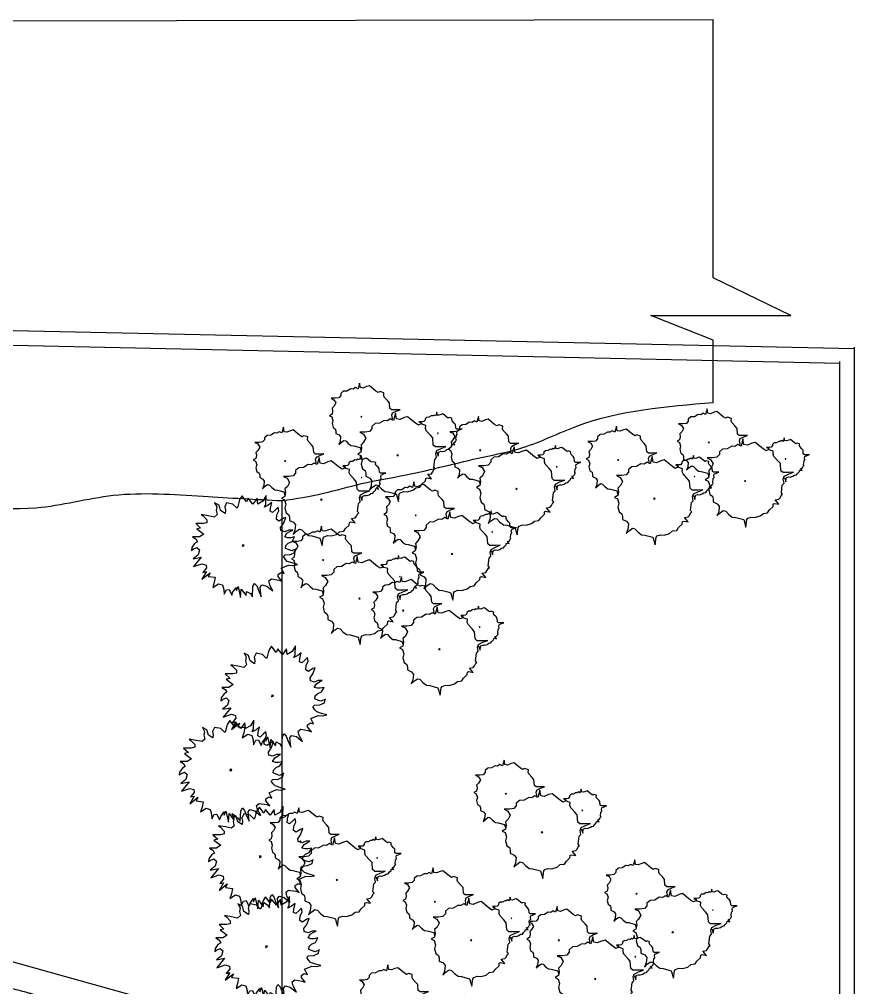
# Model space of a CAD drawing. Header units: millimetres. Extents: x -2023021 to 4454414, y -304659 to 993992.
# Drawn here: x 1602359 to 1658907, y 119217 to 184786 of the extents above; entities that cross this region are included whole.
import ezdxf

# ---------------------------------------------------------------- set-up
doc = ezdxf.new("R2010")
doc.units = ezdxf.units.MM
doc.header["$LTSCALE"] = 10
doc.header["$MEASUREMENT"] = 0
doc.layers.add('zelen', color=69, linetype='Continuous')

# ---------------------------------------------------------------- blocks, each defined once
blk = doc.blocks.new('*U16')
for points in [[(0, 1540.256), (-77.4954, 1428.4452), (-106.5784, 1341.501), (-135.636, 1217.295), (-155.0162, 1167.6126), (-280.9748, 1291.8186), (-474.7514, 1329.0804), (-532.892, 1204.8744), (-513.5118, 1105.5096), (-523.1892, 1006.1194), (-658.8506, 1093.089), (-707.2884, 1254.5568), (-842.9244, 1329.0804), (-775.1064, 1204.8744), (-794.4866, 1093.089), (-765.429, 968.8576), (-852.6272, 894.334), (-1036.701, 931.5958), (-1249.8832, 968.8576), (-1191.7426, 931.5958), (-1075.4614, 807.3898), (-1075.4614, 720.4456), (-1182.0398, 695.6044), (-1414.5768, 695.6044), (-1269.238, 558.9524), (-1385.5192, 534.1112), (-1172.3624, 372.6434), (-1307.9984, 285.6992), (-1521.1552, 285.6992), (-1414.5768, 223.5962), (-1366.139, 136.652), (-1453.3372, 86.9442), (-1540.5354, -37.2618), (-1550.2382, -124.206), (-1501.775, -86.9442), (-1385.5192, -37.2618), (-1307.9984, -111.7854), (-1346.7588, -260.8326), (-1501.775, -385.064), (-1249.8832, -335.3816), (-1482.3948, -621.0554), (-1230.503, -534.1112), (-1104.5444, -571.373), (-1094.8416, -658.3172), (-1201.42, -794.9692), (-1094.8416, -770.128), (-1230.503, -1006.1194), (-978.5858, -807.3898), (-1036.701, -919.1752), (-823.5442, -944.0164), (-852.6272, -1105.4842), (-901.065, -1254.5568), (-726.6686, -1142.746), (-600.71, -1180.0078), (-561.9496, -1316.6598), (-552.2722, -1465.707), (-484.4542, -1329.0804), (-397.2306, -1316.6598), (-319.7352, -1490.5482), (-280.9748, -1391.1834), (-174.3964, -1254.5568), (-174.3964, -1353.9216), (-125.9586, -1229.7156), (-48.4378, -1565.0718), (-29.0576, -1304.2392), (116.2812, -1502.9688), (135.6614, -1378.7628), (251.9172, -1440.8658), (310.0578, -1540.2306), (329.438, -1217.295), (377.8758, -1130.3254), (445.6938, -1204.8744), (494.157, -1341.501), (581.3552, -1540.2306), (552.2722, -1254.5568), (600.71, -1180.0078), (755.7516, -1217.295), (891.3876, -1329.0804), (939.8254, -1366.3422), (842.9498, -1180.0078), (813.8668, -1055.8018), (891.3876, -993.6988), (1114.2472, -1030.9606), (1211.1228, -1068.2224), (1094.867, -919.1752), (1094.867, -857.0722), (1182.0652, -794.9692), (1278.9408, -832.231), (1191.7426, -670.7378), (1414.6022, -571.373), (1540.5608, -583.7936), (1685.8996, -558.9524), (1521.1806, -509.27), (1375.8418, -459.5876), (1317.7012, -397.4846), (1259.5606, -310.515), (1308.0238, -260.8326), (1472.7174, -248.412), (1608.3788, -186.309), (1637.4364, -74.5236)], [(1647.1392, -74.5236), (1511.4778, -136.6266), (1433.9824, -111.7854), (1317.7012, -62.103), (1327.404, 24.8412), (1404.8994, 99.3648), (1521.1806, 149.0726), (1598.676, 285.6992), (1482.4202, 260.858), (1385.5192, 260.858), (1298.321, 285.6992), (1366.139, 397.4846), (1472.7174, 459.5876), (1540.5608, 496.8494), (1424.2796, 496.8494), (1298.321, 447.167), (1182.0652, 484.4288), (1172.3624, 571.3984), (1259.5606, 695.6044), (1327.404, 881.9134), (1259.5606, 857.0722), (1123.9246, 770.128), (1046.4038, 819.8104), (1056.1066, 956.437), (1114.2472, 1080.6684), (1094.867, 1192.4538), (1017.3462, 1117.9302), (920.4452, 1030.9606), (852.6272, 1068.2478), (862.33, 1167.6126), (901.0904, 1341.501), (794.512, 1254.5568), (678.2308, 1192.4538), (716.9912, 1291.8186), (726.6686, 1552.6766), (629.793, 1378.7628), (474.7768, 1291.8186), (455.3966, 1465.7324), (329.438, 1291.8186), (184.0992, 1465.7324), (135.6614, 1353.9216), (0, 1540.256)]]:
    blk.add_lwpolyline(points)
blk.add_lwpolyline([(9.7028, 49.6824), (0, 0), (48.4378, 12.4206), (58.1406, 37.2618)], close=True)
blk = doc.blocks.new('Clump of Trees or Bushes - plan')
for points in [[(-10.993, 56.487), (-9.228, 58.426), (-10.144, 63.512), (-8.923, 67.033), (-3.43, 69.772), (2.673, 72.119), (-2.82, 71.728), (-10.449, 71.728), (-13.195, 74.075), (-13.806, 83.073), (-16.857, 86.594), (-22.045, 92.071), (-22.961, 94.81), (-22.656, 98.722), (-28.759, 100.678), (-31.811, 99.113), (-35.472, 101.461), (-45.543, 109.676), (-49.815, 108.503), (-55.308, 106.155), (-59.58, 106.938), (-60.801, 113.98), (-63.242, 104.982), (-67.209, 106.938), (-70.872, 104.59), (-74.839, 104.982), (-80.637, 101.461), (-86.435, 101.069), (-90.402, 97.548), (-90.402, 94.419), (-93.454, 90.898), (-98.947, 90.115), (-105.66, 90.115), (-101.083, 87.768), (-98.031, 82.682), (-100.778, 77.596), (-103.829, 74.466), (-103.219, 69.772), (-104.134, 65.077), (-108.102, 62.73), (-104.439, 60.774), (-102.609, 55.297), (-103.829, 50.211), (-102.303, 44.342), (-98.947, 41.995), (-98.031, 38.865), (-98.031, 34.953), (-93.148, 32.606), (-90.707, 29.476), (-91.317, 22.434), (-93.454, 17.348), (-89.487, 21.26), (-85.519, 23.999), (-82.468, 23.216), (-78.806, 19.304), (-74.228, 15.783), (-69.956, 15.392), (-59.886, 12.653), (-58.254, 7.074)], [(59.448, 5.262), (60.936, 4.858), (62.652, -1.011), (63.415, 4.858), (64.178, 5.836), (66.848, 6.814), (69.709, 6.569), (73.905, 7.792), (76.385, 9.748), (79.627, 10.237), (81.153, 12.438), (84.014, 15.127), (84.205, 17.084), (85.158, 17.573), (88.591, 16.839), (85.73, 20.262), (88.591, 20.751), (89.545, 21.974), (90.689, 24.174), (91.452, 24.663), (90.499, 25.886), (91.261, 31.999), (92.596, 33.466), (92.024, 36.645), (92.787, 38.845), (96.22, 40.557), (100.035, 42.024), (96.602, 41.779), (91.834, 41.779), (90.117, 43.246), (89.736, 48.871), (87.828, 51.071), (84.586, 54.494), (84.014, 56.206), (84.205, 58.651), (80.39, 59.873), (78.483, 58.895), (76.194, 60.362), (69.9, 65.497), (67.23, 64.764), (63.797, 63.297), (61.126, 63.786), (60.364, 68.187), (58.838, 62.563), (56.358, 63.786), (54.07, 62.319), (51.59, 62.563), (47.966, 60.362), (44.343, 60.118), (41.863, 57.917), (41.863, 55.961), (39.956, 53.761), (36.523, 53.272), (32.327, 53.272), (35.187, 51.805), (36.641, 49.381)]]:
    blk.add_lwpolyline(points)
for points in [[(-4.577, 66.508), (-7.629, 55.261), (-12.588, 57.706), (-17.166, 54.772), (-22.125, 55.261), (-29.372, 50.86), (-36.62, 50.371), (-41.579, 45.969), (-41.579, 42.057), (-45.393, 37.656), (-52.259, 36.678), (-60.651, 36.678), (-54.93, 33.743), (-51.115, 27.386), (-54.548, 21.029), (-58.363, 17.116), (-57.6, 11.248), (-58.744, 5.38), (-63.703, 2.446), (-59.126, 0), (-56.837, -6.846), (-58.363, -13.203), (-56.455, -20.539), (-52.259, -23.473), (-51.115, -27.385), (-51.115, -32.275), (-45.012, -35.21), (-41.96, -39.122), (-42.723, -47.924), (-45.393, -54.282), (-40.434, -49.391), (-35.475, -45.968), (-31.661, -46.946), (-27.083, -51.837), (-21.362, -56.238), (-16.021, -56.727), (-3.433, -60.15), (0, -71.887), (1.526, -60.15), (3.052, -58.194), (8.392, -56.238), (14.114, -56.727), (22.506, -54.282), (27.465, -50.369), (33.949, -49.391), (37.001, -44.99), (42.723, -39.611), (43.104, -35.699), (45.012, -34.721), (51.878, -36.188), (46.156, -29.341), (51.878, -28.363), (53.785, -25.918), (56.074, -21.517), (57.6, -20.539), (55.692, -18.094), (57.218, -5.868), (59.888, -2.934), (58.744, 3.424), (60.27, 7.825), (67.136, 11.248), (74.765, 14.182), (67.899, 13.693), (58.363, 13.693), (54.93, 16.627), (54.167, 27.875), (50.352, 32.276), (43.867, 39.123), (42.723, 42.546), (43.104, 47.436), (35.475, 49.882), (31.661, 47.925), (27.083, 50.86), (14.495, 61.129), (9.155, 59.662), (2.289, 56.728), (-3.052, 57.706)], [(-58.055, 61.947), (-58.97, 60.774), (-57.139, 60.774)], [(62.08, 35.667), (61.508, 34.933), (62.652, 34.933)], [(-1.144, 1.468), (-2.289, 0), (0, 0)]]:
    blk.add_lwpolyline(points, close=True)

msp = doc.modelspace()

# ---------------------------------------------------------------- linework, layer by layer
at = {"transparency": 33554687}
for p, q in [((1487316, 184461), (1649324, 184786)), ((1649324, 167285), (1649324, 184786)), ((1654586, 164739), (1649324, 167285)), ((1658907, 162465), (1494576, 166014)), ((1657907, 161486), (1494837, 165004)), ((1649324, 163068), (1645110, 164739)), ((1645110, 164739), (1654586, 164739)), ((1649324, 158843), (1649324, 163068)), ((1658907, 39635), (1658907, 162594)), ((1657907, 40635), (1657907, 161616)), ((1620151, 110838), (1620151, 152196)), ((1594477, 123037), (1620151, 115888))]:
    msp.add_line(p, q, dxfattribs=at)
for points, knots in [([(1620151, 152196), (1621086, 152339), (1622897, 152617), (1625639, 153439), (1629293, 154020), (1632889, 155004), (1636855, 155754), (1641687, 158223), (1646171, 158587), (1649324, 158843)], [0, 0, 0, 0, 2832.08683, 5491.115429, 8569.422143, 13911.505788, 16677.793101, 20627.420801, 29985.788016, 29985.788016, 29985.788016, 29985.788016]), ([(1580790, 127672), (1581452, 126838), (1581499, 126663), (1581595, 126316), (1581643, 126145), (1581740, 125806), (1581789, 125639), (1581888, 125309), (1581939, 125145), (1582042, 124824), (1582096, 124665), (1582162, 124475), (1582174, 124442), (1582189, 124401), (1582192, 124392), (1582198, 124374), (1582201, 124365), (1582211, 124338), (1582218, 124321), (1582237, 124268), (1582250, 124233), (1582289, 124128), (1582315, 124060), (1582376, 123906), (1582410, 123821), (1582481, 123656), (1582517, 123576), (1582589, 123420), (1582626, 123344), (1582701, 123198), (1582739, 123127), (1582810, 123004), (1582842, 122949), (1582882, 122884), (1582890, 122871), (1582902, 122854), (1582905, 122849), (1582912, 122837), (1582916, 122832), (1582924, 122820), (1582928, 122814), (1582939, 122796), (1582947, 122784), (1582971, 122749), (1582987, 122725), (1583037, 122654), (1583071, 122608), (1583155, 122496), (1583206, 122433), (1583313, 122306), (1583368, 122243), (1583483, 122118), (1583543, 122056), (1583667, 121933), (1583731, 121872), (1583863, 121751), (1583931, 121692), (1584071, 121574), (1584143, 121516), (1584290, 121401), (1584365, 121344), (1584519, 121232), (1584597, 121177), (1584702, 121106), (1584727, 121089), (1584789, 121048), (1584825, 121024), (1584873, 120993), (1584883, 120987), (1584902, 120975), (1584910, 120970), (1584926, 120959), (1584933, 120954), (1584957, 120939), (1584973, 120929), (1585021, 120899), (1585053, 120880), (1585149, 120821), (1585213, 120783), (1585384, 120685), (1585491, 120626), (1585704, 120515), (1585811, 120463), (1586023, 120365), (1586129, 120319), (1586340, 120234), (1586445, 120195), (1586636, 120130), (1586722, 120103), (1586892, 120054), (1586977, 120032), (1587083, 120008), (1587104, 120003), (1587139, 119995), (1587152, 119993), (1587170, 119989), (1587175, 119988), (1587185, 119986), (1587190, 119985), (1587205, 119982), (1587216, 119980), (1587246, 119974), (1587267, 119970), (1587329, 119958), (1587371, 119951), (1587485, 119933), (1587558, 119923), (1587707, 119905), (1587783, 119898), (1587938, 119885), (1588017, 119879), (1588179, 119870), (1588261, 119867), (1588428, 119863), (1588513, 119861), (1588686, 119860), (1588774, 119861), (1588953, 119863), (1589043, 119865), (1589227, 119871), (1589320, 119874), (1589510, 119882), (1589605, 119886), (1589799, 119895), (1589897, 119900), (1590096, 119911), (1590197, 119916), (1590400, 119927), (1590503, 119933), (1590637, 119940), (1590667, 119941), (1590708, 119943), (1590718, 119944), (1590740, 119945), (1590752, 119945), (1590775, 119947), (1590787, 119947), (1590822, 119949), (1590845, 119950), (1590915, 119953), (1590961, 119955), (1591100, 119961), (1591193, 119965), (1591472, 119976), (1591657, 119982), (1592213, 119998), (1592583, 120004), (1593584, 120010), (1594215, 120003), (1594974, 119979), (1595102, 119974), (1595488, 119959), (1595746, 119947), (1596107, 119927), (1596211, 119921), (1596384, 119911), (1596452, 119906), (1596547, 119900), (1596573, 119898), (1596626, 119895), (1596652, 119893), (1596730, 119888), (1596783, 119884), (1596940, 119873), (1597046, 119865), (1597361, 119840), (1597572, 119822), (1598154, 119767), (1598526, 119727), (1599271, 119633), (1599644, 119581), (1600392, 119460), (1600767, 119392), (1601516, 119240), (1601891, 119155), (1602456, 119013), (1602647, 118963), (1602925, 118885), (1603013, 118860), (1603189, 118808), (1603277, 118782), (1603540, 118702), (1603715, 118646), (1604163, 118496), (1604434, 118399), (1604974, 118192), (1605243, 118082), (1605776, 117847), (1606042, 117723), (1606567, 117460), (1606827, 117321), (1607101, 117165), (1607118, 117155), (1607152, 117136), (1607168, 117126), (1607218, 117097), (1607252, 117078), (1607351, 117019), (1607417, 116979), (1607614, 116860), (1607743, 116778), (1608059, 116574), (1608244, 116449), (1608607, 116196), (1608785, 116067), (1609136, 115807), (1609308, 115675), (1609646, 115410), (1609812, 115277), (1610031, 115098), (1610085, 115053), (1610160, 114991), (1610181, 114973), (1610222, 114939), (1610242, 114923), (1610282, 114889), (1610302, 114872), (1610362, 114822), (1610402, 114788), (1610522, 114687), (1610601, 114620), (1610838, 114415), (1610995, 114278), (1611403, 113915), (1611653, 113687), (1612149, 113223), (1612395, 112987), (1612668, 112717), (1612697, 112689), (1612748, 112639), (1612770, 112617), (1612796, 112591), (1612802, 112586), (1612811, 112576), (1612815, 112572), (1612824, 112564), (1612828, 112559), (1612841, 112547), (1612849, 112538), (1612874, 112513), (1612891, 112497), (1612940, 112447), (1612973, 112414), (1613062, 112325), (1613118, 112269), (1613227, 112161), (1613281, 112108), (1613386, 112004), (1613438, 111954), (1613539, 111857), (1613589, 111811), (1613687, 111721), (1613734, 111678), (1613828, 111595), (1613874, 111556), (1613963, 111482), (1614006, 111447), (1614091, 111382), (1614132, 111351), (1614205, 111300), (1614236, 111278), (1614298, 111238), (1614327, 111219), (1614385, 111185), (1614414, 111169), (1614468, 111139), (1614495, 111126), (1614526, 111111), (1614532, 111108), (1614542, 111103), (1614546, 111102), (1614553, 111098), (1614556, 111097), (1614565, 111093), (1614571, 111090), (1614583, 111085), (1614589, 111083), (1614608, 111075), (1614621, 111070), (1614659, 111055), (1614686, 111045), (1614741, 111026), (1614770, 111017), (1614831, 110999), (1614863, 110991), (1614930, 110974), (1614964, 110966), (1615036, 110950), (1615073, 110943), (1615150, 110929), (1615189, 110922), (1615271, 110909), (1615313, 110903), (1615399, 110892), (1615443, 110887), (1615549, 110875), (1615613, 110869), (1615743, 110859), (1615809, 110854), (1615946, 110846), (1616015, 110842), (1616107, 110839), (1616127, 110838), (1616153, 110837), (1616160, 110836), (1616179, 110836), (1616191, 110835), (1616227, 110834), (1616251, 110833), (1616325, 110831), (1616373, 110829), (1616520, 110826), (1616619, 110824), (1616850, 110821), (1616983, 110821), (1617251, 110822), (1617387, 110823), (1617661, 110826), (1617800, 110827), (1618081, 110831), (1618223, 110833), (1618406, 110836), (1618445, 110836), (1618507, 110837), (1618529, 110837), (1618564, 110837), (1618577, 110837), (1618601, 110838), (1618612, 110838), (1618644, 110838), (1618665, 110838), (1618730, 110839), (1618772, 110839), (1618900, 110839), (1618985, 110840), (1619240, 110840), (1619410, 110840), (1619773, 110839), (1619967, 110838), (1620160, 110838)], [0, 0, 0, 0, 551.308871, 551.308871, 1102.617742, 1102.617742, 1653.926613, 1653.926613, 2205.235484, 2205.235484, 2756.544355, 2756.544355, 2873.000078, 2873.000078, 2904.699615, 2904.699615, 2936.399151, 2936.399151, 2999.798225, 2999.798225, 3126.596371, 3126.596371, 3380.192664, 3380.192664, 3707.990766, 3707.990766, 4035.788868, 4035.788868, 4363.586969, 4363.586969, 4691.385071, 4691.385071, 4960.463831, 4960.463831, 5026.647461, 5026.647461, 5053.543218, 5053.543218, 5084.846652, 5084.846652, 5116.150086, 5116.150086, 5178.756954, 5178.756954, 5303.970689, 5303.970689, 5554.39816, 5554.39816, 5900.124763, 5900.124763, 6245.851365, 6245.851365, 6591.577967, 6591.577967, 6937.304569, 6937.304569, 7283.031172, 7283.031172, 7628.757774, 7628.757774, 7974.484376, 7974.484376, 8320.210979, 8320.210979, 8428.279498, 8428.279498, 8583.412778, 8583.412778, 8627.916027, 8627.916027, 8661.321834, 8661.321834, 8694.727642, 8694.727642, 8761.539256, 8761.539256, 8895.162486, 8895.162486, 9162.408945, 9162.408945, 9607.28874, 9607.28874, 10052.168535, 10052.168535, 10497.04833, 10497.04833, 10941.928125, 10941.928125, 11309.697217, 11309.697217, 11677.466309, 11677.466309, 11771.73811, 11771.73811, 11829.171802, 11829.171802, 11851.381969, 11851.381969, 11873.592136, 11873.592136, 11918.01247, 11918.01247, 12006.853138, 12006.853138, 12184.534473, 12184.534473, 12484.55374, 12484.55374, 12784.573007, 12784.573007, 13084.592274, 13084.592274, 13384.611541, 13384.611541, 13684.630808, 13684.630808, 13984.650075, 13984.650075, 14284.669342, 14284.669342, 14584.688608, 14584.688608, 14884.707875, 14884.707875, 15184.727142, 15184.727142, 15484.746409, 15484.746409, 15784.765676, 15784.765676, 15871.817931, 15871.817931, 15901.541884, 15901.541884, 15934.80958, 15934.80958, 15968.077275, 15968.077275, 16034.612666, 16034.612666, 16167.683449, 16167.683449, 16433.825013, 16433.825013, 16966.108141, 16966.108141, 18030.674398, 18030.674398, 19851.69455, 19851.69455, 20223.362427, 20223.362427, 20966.69818, 20966.69818, 21267.128114, 21267.128114, 21465.014406, 21465.014406, 21540.589099, 21540.589099, 21616.163793, 21616.163793, 21767.31318, 21767.31318, 22069.611954, 22069.611954, 22674.209502, 22674.209502, 23732.192988, 23732.192988, 24790.176475, 24790.176475, 25848.159961, 25848.159961, 26906.143447, 26906.143447, 27445.827103, 27445.827103, 27694.988155, 27694.988155, 27944.149207, 27944.149207, 28442.471311, 28442.471311, 29217.242, 29217.242, 29992.012689, 29992.012689, 30766.783379, 30766.783379, 31541.554068, 31541.554068, 31592.124365, 31592.124365, 31642.694661, 31642.694661, 31743.835255, 31743.835255, 31946.116442, 31946.116442, 32350.678815, 32350.678815, 32948.089323, 32948.089323, 33545.49983, 33545.49983, 34142.910337, 34142.910337, 34740.320844, 34740.320844, 34940.704997, 34940.704997, 35017.362881, 35017.362881, 35091.910595, 35091.910595, 35166.458309, 35166.458309, 35315.553737, 35315.553737, 35613.744593, 35613.744593, 36210.126305, 36210.126305, 37177.871106, 37177.871106, 38145.615906, 38145.615906, 38260.775994, 38260.775994, 38346.217423, 38346.217423, 38366.844657, 38366.844657, 38383.639065, 38383.639065, 38400.433473, 38400.433473, 38434.022289, 38434.022289, 38501.19992, 38501.19992, 38635.555183, 38635.555183, 38871.416378, 38871.416378, 39107.277572, 39107.277572, 39343.138766, 39343.138766, 39578.99996, 39578.99996, 39814.861155, 39814.861155, 40050.722349, 40050.722349, 40286.583543, 40286.583543, 40522.444738, 40522.444738, 40712.993385, 40712.993385, 40903.542032, 40903.542032, 41094.090679, 41094.090679, 41284.639326, 41284.639326, 41328.772485, 41328.772485, 41358.347763, 41358.347763, 41381.413101, 41381.413101, 41427.543777, 41427.543777, 41473.674454, 41473.674454, 41565.935806, 41565.935806, 41740.782504, 41740.782504, 41915.629202, 41915.629202, 42090.475901, 42090.475901, 42265.322599, 42265.322599, 42440.169297, 42440.169297, 42615.015995, 42615.015995, 42789.862693, 42789.862693, 42964.709392, 42964.709392, 43202.612229, 43202.612229, 43440.515065, 43440.515065, 43678.417902, 43678.417902, 43745.534736, 43745.534736, 43766.935548, 43766.935548, 43807.002596, 43807.002596, 43887.136691, 43887.136691, 44047.404881, 44047.404881, 44367.941262, 44367.941262, 44792.692076, 44792.692076, 45217.44289, 45217.44289, 45642.193705, 45642.193705, 46066.944519, 46066.944519, 46183.124603, 46183.124603, 46246.711264, 46246.711264, 46285.697685, 46285.697685, 46316.843433, 46316.843433, 46379.13493, 46379.13493, 46503.717925, 46503.717925, 46752.883914, 46752.883914, 47251.215891, 47251.215891, 47828.705491, 47828.705491, 47828.705491, 47828.705491]), ([(1579472, 126487), (1579725, 125562), (1580171, 123939), (1581309, 121252), (1583628, 119219), (1586992, 117661), (1591359, 118048), (1596569, 118014), (1601797, 117334), (1606051, 115658), (1608952, 113464), (1611336, 111280), (1613422, 109055), (1616168, 108781), (1617983, 108836), (1619030, 108840), (1620151, 108837)], [72.263661, 72.263661, 72.263661, 72.263661, 2952.573778, 5127.374557, 8715.174637, 11908.574211, 15977.303059, 21555.045974, 27638.730888, 31642.876209, 35124.07427, 38442.287513, 41476.501616, 43838.242865, 46373.196882, 46983.530157, 46983.530157, 46983.530157, 46983.530157])]:
    msp.add_open_spline(points, degree=3, knots=knots, dxfattribs=at)
msp.add_spline([(1536043, 152196), (1538459, 151853), (1540902, 151931), (1542986, 152166), (1545931, 152072), (1548421, 152260), (1553195, 152139), (1555860, 152196), (1557087, 152196), (1559477, 152187), (1563601, 152813), (1568100, 151828), (1572903, 152408), (1577504, 152333), (1580739, 152196), (1582755, 152196), (1590486, 151973), (1594477, 152196), (1603482, 151715), (1608719, 152555), (1614796, 152490), (1620151, 152196)], degree=3, dxfattribs=at)

# ---------------------------------------------------------------- block references
at = {"layer": 'zelen', "transparency": 33554687}
for name, p, xscale, yscale, zscale in [('Clump of Trees or Bushes - plan', (1628016, 155243), 43.11638107232748, 43.11638107232748, 43.11638107232748), ('Clump of Trees or Bushes - plan', (1651545, 153507), 43.11638107232748, 43.11638107232748, 43.11638107232748), ('Clump of Trees or Bushes - plan', (1636060, 152978), 43.11638107232748, 43.11638107232748, 43.11638107232748), ('Clump of Trees or Bushes - plan', (1622854, 152251), 43.11638107232748, 43.11638107232748, 43.11638107232748), ('Clump of Trees or Bushes - plan', (1645398, 152313), 43.11638107232748, 43.11638107232748, 43.11638107232748), ('Clump of Trees or Bushes - plan', (1631696, 148560), 43.11638107232748, 43.11638107232748, 43.11638107232748), ('*U16', (1617445, 149102), 2.218021895684851, 2.218021895697659, 2.218021895684851), ('Clump of Trees or Bushes - plan', (1625435, 145545), 43.11638107232748, 43.11638107232748, 43.11638107232748), ('Clump of Trees or Bushes - plan', (1630843, 142119), 43.11638107232748, 43.11638107232748, 43.11638107232748), ('*U16', (1619439, 138919), 2.218021895684851, 2.218021895697659, 2.218021895684851), ('*U16', (1616618, 133895), 2.218021895684851, 2.218021895697659, 2.218021895684851), ('Clump of Trees or Bushes - plan', (1637795, 129716), 43.11638107232748, 43.11638107232748, 43.11638107232748), ('*U16', (1618605, 128029), 2.218021895684851, 2.218021895697659, 2.218021895684851), ('Clump of Trees or Bushes - plan', (1623898, 126489), 43.11638107232748, 43.11638107232748, 43.11638107232748), ('Clump of Trees or Bushes - plan', (1646638, 122953), 43.11638107232748, 43.11638107232748, 43.11638107232748), ('Clump of Trees or Bushes - plan', (1632991, 122407), 43.11638107232748, 43.11638107232748, 43.11638107232748), ('*U16', (1619026, 121946), 2.218021895684851, 2.218021895697659, 2.218021895684851), ('Clump of Trees or Bushes - plan', (1641385, 119799), 43.11638107232748, 43.11638107232748, 43.11638107232748), ('Clump of Trees or Bushes - plan', (1629935, 115839), 43.11638107232748, 43.11638107232748, 43.11638107232748)]:
    msp.add_blockref(name, p, dxfattribs=dict(at, xscale=xscale, yscale=yscale, zscale=zscale))

doc.saveas('drawing.dxf')
